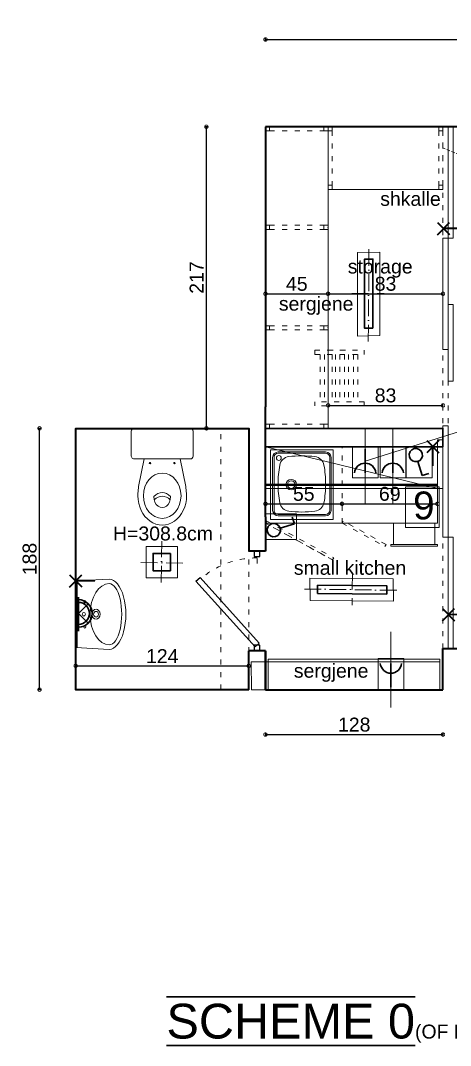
# Model space of a CAD drawing. Header units: inches. Extents: x 13585 to 255999, y -15177 to -1377.
# Drawn here: x 50131 to 50440, y -13816 to -13080 of the extents above; entities that cross this region are included whole.
import ezdxf

# ---------------------------------------------------------------- set-up
doc = ezdxf.new("R2010")
doc.units = ezdxf.units.IN
doc.header["$MEASUREMENT"] = 0
for name, pattern in [('ACAD_ISO03W100', [30, 12, -18]), ('ACAD_ISO10W100', [18, 12, -3, 0, -3]), ('HIDDEN', [0.375, 0.25, -0.125])]:
    doc.linetypes.add(name, pattern=pattern)
for name, color, linetype, lineweight in [('29.hac shtresa', 252, 'Continuous', 15), ('_ELEKTRIKE', 1, 'Continuous', 9), ('akse', 254, 'ACAD_ISO10W100', 5), ('DIMENSIO', 251, 'Continuous', 0), ('dimension', 250, 'Continuous', 15), ('mobilie', 252, 'Continuous', 18), ('mure', 7, 'Continuous', 35), ('MURE TE REJA', 250, 'Continuous', 30), ('TAVANI', 252, 'Continuous', 40), ('verande', 7, 'Continuous', 25), ('vije e nderprere', 253, 'ACAD_ISO03W100', 15)]:
    doc.layers.add(name, color=color, linetype=linetype, lineweight=lineweight)
doc.styles.get("Standard").update_dxf_attribs({"font": 'arial.ttf'})
doc.dimstyles.new('ISO-25', dxfattribs={"dimtxt": 10, "dimasz": 5, "dimexe": 1.25, "dimexo": 0.625, "dimgap": 2, "dimtad": 1, "dimdec": 0, "dimtxsty": 'Standard', "dimblk": 'DOTSMALL', "dimcen": 2.5, "dimadec": 0, "dimazin": 0, "dimtfac": 1, "dimtdec": 0, "dimtix": 1, "dimtmove": 0, "dimatfit": 3, "dimldrblk": 'DOTSMALL', "dimfxl": 1, "dimfxlon": 1, "dimarcsym": 0})

# ---------------------------------------------------------------- blocks, each defined once
blk = doc.blocks.new('apqlord')
at = {"layer": 'mobilie'}
for p, q in [((29576.23, -1346.17), (29594.23, -1346.17)), ((29574.23, -1355.37), (29554.33, -1351.44)), ((29574.23, -1388.57), (29574.23, -1348.17)), ((29596.23, -1348.17), (29596.23, -1388.57)), ((29574.23, -1381.37), (29554.33, -1385.31)), ((29580.39, -1390.57), (29576.23, -1390.57)), ((29594.23, -1390.57), (29580.39, -1390.57))]:
    blk.add_line(p, q, dxfattribs=at)
for centre in [(29571.24, -1359.61), (29571.24, -1377.14)]:
    blk.add_circle(centre, 0.5, dxfattribs=at)
for centre, radius, start, end in [((29576.23, -1348.17), 2, 152.85478, 180), ((29576.23, -1348.17), 2, 90, 152.85478), ((29594.23, -1348.17), 2, 0, 90), ((29547.8, -1372.81), 21.93, 85.08708, 90), ((29538.04, -1486.29), 135.83, 83.11337, 85.08708), ((29547.8, -1363.94), 21.93, 270, 274.91292), ((29538.04, -1250.46), 135.83, 274.91292, 276.88663), ((29576.23, -1388.57), 2, 180, 270), ((29594.23, -1388.57), 2, 270, 360)]:
    blk.add_arc(centre, radius, start, end, dxfattribs=at)
at = {"layer": 'mobilie', "extrusion": (0, 0, -1)}
for centre, major_axis, ratio, start_param, end_param in [((29547.8, -1368.37), (-21.07, 0), 0.830565, 4.712389, 7.853982), ((29547.8, -1368.37), (16.25, 0), 0.830565, -1.570796, 4.712389), ((29547.24, -1368.37), (8, 0), 0.75, 1.570796, 4.712389), ((29534.94, -1368.37), (-12.54, 0), 0.75, 2.486257, 3.796928), ((29537.58, -1368.37), (12.54, 0), 0.75, -0.691554, 0.691554)]:
    blk.add_ellipse(centre, major_axis=major_axis, ratio=ratio, start_param=start_param, end_param=end_param, dxfattribs=at)
blk = doc.blocks.new('aplwoqla')
at = {"layer": 'mobilie'}
for p, q in [((29594.75, -1273.45), (29570.63, -1272.17)), ((29593.68, -1273.4), (29593.68, -1321.35)), ((29594.75, -1321.29), (29594.75, -1273.45)), ((29594.75, -1321.29), (29570.63, -1322.57))]:
    blk.add_line(p, q, dxfattribs=at)
for centre, major_axis, ratio, start_param, end_param in [((29570.63, -1297.37), (0, 25.2), 0.471281, 0, 3.141593), ((29570.63, -1297.37), (0, 22), 0.404873, 0, 3.141593), ((29570.63, -1297.37), (0, 22), 0.62418, 3.141593, 6.283185), ((29588.17, -1288.37), (0, 0.9), 0.824742, 3.141593, 9.424778), ((29580.15, -1297.37), (0, 3.6), 0.824742, 3.141593, 9.424778), ((29580.15, -1297.37), (0, 2.07), 0.824742, 3.141593, 9.424778), ((29588.91, -1297.37), (0, 1.35), 0.824742, 3.141593, 9.424778), ((29588.17, -1306.37), (0, 0.9), 0.824742, 3.141593, 9.424778)]:
    blk.add_ellipse(centre, major_axis=major_axis, ratio=ratio, start_param=start_param, end_param=end_param, dxfattribs=at)
blk = doc.blocks.new('_DotSmall')
at = {"color": 0, "linetype": 'ByBlock', "const_width": 0.5}
blk.add_lwpolyline([(-0.0625, 0, 1), (0.0625, 0, 1)], format="xyb", close=True, dxfattribs=at)
blk = doc.blocks.new('*D1663')
at = {"layer": 'Defpoints', "color": 0, "transparency": 16777216}
for p in [(50307.19, -13560.66), (50434.69, -13560.66), (50434.69, -13592.93)]:
    blk.add_point(p, dxfattribs=at)
at = {"layer": 'mobilie', "color": 0, "lineweight": -2, "transparency": 16777216}
for p, q in [((50307.19, -13591.93), (50307.19, -13594.18)), ((50307.19, -13592.93), (50434.69, -13592.93)), ((50434.69, -13591.93), (50434.69, -13594.18))]:
    blk.add_line(p, q, dxfattribs=at)
at = {"layer": 'mobilie', "color": 0, "lineweight": -2, "transparency": 16777216, "xscale": 5, "yscale": 5, "zscale": 5, "rotation": 180}
blk.add_blockref('_DotSmall', (50307.19, -13592.93), dxfattribs=at)
at = {"layer": 'mobilie', "color": 0, "lineweight": -2, "transparency": 16777216, "xscale": 5, "yscale": 5, "zscale": 5}
blk.add_blockref('_DotSmall', (50434.69, -13592.93), dxfattribs=at)
at = {"layer": 'mobilie', "color": 0, "transparency": 16777216, "insert": (50370.94, -13585.83), "char_height": 10, "attachment_point": 5}
blk.add_mtext('128', dxfattribs=at)
blk = doc.blocks.new('cmpalq')
at = {"layer": 'mobilie'}
for p, q in [((29472.91, -2470.75), (29472.91, -2420.75)), ((29472.91, -2420.75), (29517.91, -2420.75)), ((29495.41, -2422.25), (29478.41, -2422.25)), ((29495.41, -2423.25), (29478.41, -2423.25)), ((29495.41, -2422.25), (29512.41, -2422.25)), ((29495.41, -2423.25), (29512.41, -2423.25)), ((29517.91, -2470.75), (29517.91, -2420.75)), ((29474.41, -2426.25), (29474.41, -2445.25)), ((29475.41, -2426.25), (29475.41, -2445.25)), ((29515.41, -2426.25), (29515.41, -2445.25)), ((29516.41, -2426.25), (29516.41, -2445.25)), ((29474.41, -2464.25), (29474.41, -2445.25)), ((29475.41, -2464.25), (29475.41, -2445.25)), ((29515.41, -2464.25), (29515.41, -2445.25)), ((29516.41, -2464.25), (29516.41, -2445.25)), ((29495.41, -2467.25), (29478.41, -2467.25)), ((29495.41, -2467.25), (29512.41, -2467.25)), ((29472.91, -2470.75), (29517.91, -2470.75)), ((29495.41, -2468.25), (29478.41, -2468.25)), ((29495.41, -2468.25), (29512.41, -2468.25))]:
    blk.add_line(p, q, dxfattribs=at)
for centre, radius in [((29478.86, -2426.58), 1.75), ((29487.81, -2445.75), 3.8), ((29487.81, -2445.75), 2.75)]:
    blk.add_circle(centre, radius, dxfattribs=at)
for centre, radius, start, end in [((29478.41, -2426.25), 4, 90, 180), ((29478.41, -2426.25), 3, 90, 180), ((29512.41, -2426.25), 4, 0, 90), ((29512.41, -2426.25), 3, 0, 90), ((29486.91, -2433.08), 7.5, 97.23, 169.61876), ((29495.41, -2500.05), 75, 90, 97.23), ((29495.41, -2500.05), 75, 82.77, 90), ((29503.9, -2433.08), 7.5, 10.38124, 82.77), ((29553.31, -2445.25), 75, 169.61876, 180), ((29437.51, -2445.25), 75, 0, 10.38124), ((29553.31, -2445.25), 75, 180, 190.38124), ((29437.51, -2445.25), 75, 349.61876, 0), ((29486.91, -2457.41), 7.5, 190.38124, 262.77), ((29503.9, -2457.41), 7.5, 277.23, 349.61876), ((29478.41, -2464.25), 4, 180, 270), ((29478.41, -2464.25), 3, 180, 270), ((29495.41, -2390.45), 75, 262.77, 270), ((29495.41, -2390.45), 75, 270, 277.23), ((29512.41, -2464.25), 3, 270, 0), ((29512.41, -2464.25), 4, 270, 0)]:
    blk.add_arc(centre, radius, start, end, dxfattribs=at)
blk = doc.blocks.new('*D1664')
at = {"layer": 'Defpoints', "color": 0, "transparency": 16777216}
for p in [(50362.19, -13427.1), (50307.19, -13430.54), (50362.19, -13430.54)]:
    blk.add_point(p, dxfattribs=at)
at = {"layer": 'mobilie', "color": 0, "lineweight": -2, "transparency": 16777216}
for p, q in [((50307.19, -13428.1), (50307.19, -13425.85)), ((50307.19, -13427.1), (50362.19, -13427.1)), ((50362.19, -13428.1), (50362.19, -13425.85))]:
    blk.add_line(p, q, dxfattribs=at)
at = {"layer": 'mobilie', "color": 0, "lineweight": -2, "transparency": 16777216, "xscale": 5, "yscale": 5, "zscale": 5, "rotation": 180}
blk.add_blockref('_DotSmall', (50307.19, -13427.1), dxfattribs=at)
at = {"layer": 'mobilie', "color": 0, "lineweight": -2, "transparency": 16777216, "xscale": 5, "yscale": 5, "zscale": 5}
blk.add_blockref('_DotSmall', (50362.19, -13427.1), dxfattribs=at)
at = {"layer": 'mobilie', "color": 0, "transparency": 16777216, "insert": (50334.69, -13420.01), "char_height": 10, "attachment_point": 5}
blk.add_mtext('55', dxfattribs=at)
blk = doc.blocks.new('*D1665')
at = {"layer": 'Defpoints', "color": 0, "transparency": 16777216}
for p in [(50430.69, -13427.1), (50430.69, -13427.1), (50362.19, -13430.54)]:
    blk.add_point(p, dxfattribs=at)
at = {"layer": 'mobilie', "color": 0, "lineweight": -2, "transparency": 16777216}
for p, q in [((50362.19, -13428.1), (50362.19, -13425.85)), ((50362.19, -13427.1), (50430.69, -13427.1)), ((50430.69, -13427.1), (50430.69, -13425.85))]:
    blk.add_line(p, q, dxfattribs=at)
at = {"layer": 'mobilie', "color": 0, "lineweight": -2, "transparency": 16777216, "xscale": 5, "yscale": 5, "zscale": 5, "rotation": 180}
blk.add_blockref('_DotSmall', (50362.19, -13427.1), dxfattribs=at)
at = {"layer": 'mobilie', "color": 0, "lineweight": -2, "transparency": 16777216, "xscale": 5, "yscale": 5, "zscale": 5}
blk.add_blockref('_DotSmall', (50430.69, -13427.1), dxfattribs=at)
at = {"layer": 'mobilie', "color": 0, "transparency": 16777216, "insert": (50396.44, -13419.99), "char_height": 10, "attachment_point": 5}
blk.add_mtext('69', dxfattribs=at)
blk = doc.blocks.new('*D1666')
at = {"layer": 'Defpoints', "color": 0, "transparency": 16777216}
for p in [(50434.69, -13356.36), (50352.19, -13366.42), (50434.69, -13366.42)]:
    blk.add_point(p, dxfattribs=at)
at = {"layer": 'mobilie', "color": 0, "lineweight": -2, "transparency": 16777216}
for p, q in [((50352.19, -13357.36), (50352.19, -13355.11)), ((50352.19, -13356.36), (50434.69, -13356.36)), ((50434.69, -13357.36), (50434.69, -13355.11))]:
    blk.add_line(p, q, dxfattribs=at)
at = {"layer": 'mobilie', "color": 0, "lineweight": -2, "transparency": 16777216, "xscale": 5, "yscale": 5, "zscale": 5, "rotation": 180}
blk.add_blockref('_DotSmall', (50352.19, -13356.36), dxfattribs=at)
at = {"layer": 'mobilie', "color": 0, "lineweight": -2, "transparency": 16777216, "xscale": 5, "yscale": 5, "zscale": 5}
blk.add_blockref('_DotSmall', (50434.69, -13356.36), dxfattribs=at)
at = {"layer": 'mobilie', "color": 0, "transparency": 16777216, "insert": (50393.44, -13349.25), "char_height": 10, "attachment_point": 5}
blk.add_mtext('83', dxfattribs=at)
blk = doc.blocks.new('*D1667')
at = {"layer": 'Defpoints', "color": 0, "transparency": 16777216}
for p in [(50307.19, -13256.76), (50352.19, -13256.76), (50352.19, -13276.16)]:
    blk.add_point(p, dxfattribs=at)
at = {"layer": 'mobilie', "color": 0, "lineweight": -2, "transparency": 16777216}
for p, q in [((50307.19, -13275.16), (50307.19, -13277.41)), ((50307.19, -13276.16), (50352.19, -13276.16)), ((50352.19, -13275.16), (50352.19, -13277.41))]:
    blk.add_line(p, q, dxfattribs=at)
at = {"layer": 'mobilie', "color": 0, "lineweight": -2, "transparency": 16777216, "xscale": 5, "yscale": 5, "zscale": 5, "rotation": 180}
blk.add_blockref('_DotSmall', (50307.19, -13276.16), dxfattribs=at)
at = {"layer": 'mobilie', "color": 0, "lineweight": -2, "transparency": 16777216, "xscale": 5, "yscale": 5, "zscale": 5}
blk.add_blockref('_DotSmall', (50352.19, -13276.16), dxfattribs=at)
at = {"layer": 'mobilie', "color": 0, "transparency": 16777216, "insert": (50329.69, -13269.07), "char_height": 10, "attachment_point": 5}
blk.add_mtext('45', dxfattribs=at)
blk = doc.blocks.new('ploql')
at = {"layer": 'vije e nderprere', "ltscale": 0.3}
for p, q in [((29934.27, -2312.96), (29969.75, -2312.96)), ((29934.27, -2315.96), (29934.27, -2312.96)), ((29934.27, -2315.96), (29969.75, -2315.96)), ((29943.85, -2349.96), (29943.85, -2315.96)), ((29969.75, -2312.96), (29969.75, -2315.96)), ((29969.75, -2349.96), (29934.27, -2349.96)), ((29934.27, -2352.96), (29934.27, -2349.96)), ((29969.75, -2352.96), (29934.27, -2352.96)), ((29969.75, -2349.96), (29969.75, -2352.96))]:
    blk.add_line(p, q, dxfattribs=at)
for points in [[(29938.18, -2315.96), (29938.18, -2349.96)], [(29941.18, -2315.96), (29941.18, -2349.96)], [(29943.85, -2312.96), (29960.55, -2312.96)], [(29943.85, -2315.96), (29943.85, -2349.96)], [(29946.85, -2315.96), (29946.85, -2349.96)], [(29949.2, -2315.96), (29949.2, -2349.96)], [(29952.2, -2315.96), (29952.2, -2349.96)], [(29955.6, -2315.96), (29955.6, -2349.96)], [(29958.6, -2315.96), (29958.6, -2349.96)], [(29962.15, -2315.96), (29962.15, -2349.96)], [(29965.15, -2315.96), (29965.15, -2349.96)], [(29943.85, -2352.96), (29960.55, -2352.96)]]:
    blk.add_lwpolyline(points, dxfattribs=at)
blk = doc.blocks.new('*D1670')
at = {"layer": 'Defpoints', "color": 0, "transparency": 16777216}
for p in [(50352.19, -13264.59), (50434.69, -13264.59), (50434.69, -13276.16)]:
    blk.add_point(p, dxfattribs=at)
at = {"layer": 'mobilie', "color": 0, "lineweight": -2, "transparency": 16777216}
for p, q in [((50352.19, -13275.16), (50352.19, -13277.41)), ((50352.19, -13276.16), (50434.69, -13276.16)), ((50434.69, -13275.16), (50434.69, -13277.41))]:
    blk.add_line(p, q, dxfattribs=at)
at = {"layer": 'mobilie', "color": 0, "lineweight": -2, "transparency": 16777216, "xscale": 5, "yscale": 5, "zscale": 5, "rotation": 180}
blk.add_blockref('_DotSmall', (50352.19, -13276.16), dxfattribs=at)
at = {"layer": 'mobilie', "color": 0, "lineweight": -2, "transparency": 16777216, "xscale": 5, "yscale": 5, "zscale": 5}
blk.add_blockref('_DotSmall', (50434.69, -13276.16), dxfattribs=at)
at = {"layer": 'mobilie', "color": 0, "transparency": 16777216, "insert": (50393.44, -13269.05), "char_height": 10, "attachment_point": 5}
blk.add_mtext('83', dxfattribs=at)
blk = doc.blocks.new('PLOW')
at = {"layer": '_ELEKTRIKE', "color": 132, "lineweight": 30}
for p, q in [((20308.89, -16736.42), (20301.89, -16729.42)), ((20308.89, -16736.42), (20315.89, -16729.42)), ((20321.54, -16736.42), (20297.24, -16736.42))]:
    blk.add_line(p, q, dxfattribs=at)
at = {"layer": '_ELEKTRIKE', "color": 132, "lineweight": 0}
blk.add_line((20321.54, -16738.4), (20297.24, -16738.4), dxfattribs=at)
at = {"layer": '_ELEKTRIKE', "color": 132, "lineweight": 30, "extrusion": (0, 0, -1)}
for major_axis in [(7, 7), (5.6, 5.6)]:
    blk.add_ellipse((20308.89, -16736.42), major_axis=major_axis, ratio=1, start_param=3.926991, end_param=7.068583, dxfattribs=at)
blk = doc.blocks.new('opl')
at = {"layer": 'akse'}
for points in [[(-13715.06, -21500.37), (-13715.49, -21470.57)], [(-13730.55, -21486.43), (-13699.51, -21485.94)]]:
    blk.add_lwpolyline(points, dxfattribs=at)
at = {"layer": 'DIMENSIO', "color": 40, "true_color": 0xf8d731}
blk.add_lwpolyline([(-13726.69, -21474.5), (-13726.69, -21497), (-13704.19, -21497), (-13704.19, -21474.5)], close=True, dxfattribs=at)
at = {"layer": 'DIMENSIO', "color": 40, "lineweight": 30, "true_color": 0xf8d731}
blk.add_lwpolyline([(-13721.69, -21479.5), (-13721.69, -21492), (-13709.19, -21492), (-13709.19, -21479.5)], close=True, dxfattribs=at)
blk = doc.blocks.new('lapqor')
at = {"layer": 'akse'}
for points in [[(30618.44, -7625.09), (30618.54, -7601.78)], [(30652.88, -7613.26), (30584.34, -7612.77)]]:
    blk.add_lwpolyline(points, dxfattribs=at)
at = {"layer": 'DIMENSIO', "color": 40, "true_color": 0xf8d731}
blk.add_lwpolyline([(30648.73, -7604.99), (30649.06, -7621), (30589.06, -7621), (30588.73, -7604.99)], close=True, dxfattribs=at)
at = {"layer": 'DIMENSIO', "color": 40, "lineweight": 30, "true_color": 0xf8d731}
blk.add_lwpolyline([(30643.41, -7609.99), (30643.41, -7616), (30593.73, -7616), (30593.73, -7609.99)], close=True, dxfattribs=at)
blk = doc.blocks.new('fgfhgfh')
at = {"layer": '_ELEKTRIKE', "color": 6, "lineweight": 35}
for p, q in [((224343.92, -79823.08), (224335.17, -79831.84)), ((224335.17, -79823.08), (224343.92, -79831.84)), ((224339.54, -79841.2), (224339.54, -79827.46))]:
    blk.add_line(p, q, dxfattribs=at)
blk = doc.blocks.new('fd')
at = {"layer": '_ELEKTRIKE', "color": 1}
blk.add_lwpolyline([(224339.75, -79677.33), (224339.75, -79622.98)], dxfattribs=at)
blk.add_lwpolyline([(224349.04, -79642.13), (224349.04, -79664.51), (224330.6, -79664.51), (224330.6, -79642.13)], close=True, dxfattribs=at)
at = {"layer": '_ELEKTRIKE', "color": 1, "lineweight": 30}
blk.add_lwpolyline([(224339.75, -79645.7), (224339.75, -79662.63)], dxfattribs=at)
blk.add_arc((224339.75, -79645.04), 7.64, 184.8646, 355.1354, dxfattribs=at)
blk = doc.blocks.new('fdf')
at = {"layer": '_ELEKTRIKE', "color": 1, "lineweight": 30}
for p, q in [((224338.82, -79675.08), (224341.87, -79685.25)), ((224341.87, -79685.25), (224346.86, -79683.76))]:
    blk.add_line(p, q, dxfattribs=at)
at = {"layer": '_ELEKTRIKE', "color": 1, "lineweight": 0}
blk.add_lwpolyline([(224349.04, -79686.9), (224330.6, -79686.9), (224330.6, -79664.51), (224349.04, -79664.51)], close=True, dxfattribs=at)
at = {"layer": '_ELEKTRIKE', "color": 1, "lineweight": 30, "extrusion": (0, 0, -1)}
blk.add_ellipse((224337.45, -79670.5), major_axis=(-3.83, -2.86), ratio=1, start_param=3.926991, end_param=10.210176, dxfattribs=at)
blk = doc.blocks.new('*D1674')
at = {"layer": 'Defpoints', "color": 0, "transparency": 16777216}
for p in [(51331.17, -13093.44), (50307.19, -13156.16), (51331.17, -13184.66)]:
    blk.add_point(p, dxfattribs=at)
at = {"layer": 'mobilie', "color": 0, "lineweight": -2, "transparency": 16777216}
for p, q in [((50307.19, -13094.44), (50307.19, -13092.19)), ((50307.19, -13093.44), (51331.17, -13093.44)), ((51331.17, -13094.44), (51331.17, -13092.19))]:
    blk.add_line(p, q, dxfattribs=at)
at = {"layer": 'mobilie', "color": 0, "lineweight": -2, "transparency": 16777216, "xscale": 5, "yscale": 5, "zscale": 5, "rotation": 180}
blk.add_blockref('_DotSmall', (50307.19, -13093.44), dxfattribs=at)
at = {"layer": 'mobilie', "color": 0, "lineweight": -2, "transparency": 16777216, "xscale": 5, "yscale": 5, "zscale": 5}
blk.add_blockref('_DotSmall', (51331.17, -13093.44), dxfattribs=at)
at = {"layer": 'mobilie', "color": 0, "transparency": 16777216, "insert": (50819.18, -13086.34), "char_height": 10, "attachment_point": 5}
blk.add_mtext('1024', dxfattribs=at)
blk = doc.blocks.new('*D1676')
at = {"layer": 'Defpoints', "color": 0, "transparency": 16777216}
for p in [(50369.64, -13386.06), (50470.97, -13386.06), (50346, -13560.66)]:
    blk.add_point(p, dxfattribs=at)
at = {"layer": 'mobilie', "color": 0, "lineweight": -2, "transparency": 16777216}
for p, q in [((50469.97, -13386.06), (50472.22, -13386.06)), ((50470.97, -13560.66), (50470.97, -13386.06)), ((50469.97, -13560.66), (50472.22, -13560.66))]:
    blk.add_line(p, q, dxfattribs=at)
at = {"layer": 'mobilie', "color": 0, "lineweight": -2, "transparency": 16777216, "xscale": 5, "yscale": 5, "zscale": 5}
for p, rotation in [((50470.97, -13386.06), 90), ((50470.97, -13560.66), 270)]:
    blk.add_blockref('_DotSmall', p, dxfattribs=dict(at, rotation=rotation))
at = {"layer": 'mobilie', "color": 0, "transparency": 16777216, "insert": (50463.86, -13473.36), "char_height": 10, "attachment_point": 5, "rotation": 90}
blk.add_mtext('175', dxfattribs=at)
blk = doc.blocks.new('*D1677')
at = {"layer": 'Defpoints', "color": 0, "transparency": 16777216}
for p in [(50264.74, -13156.16), (50415.66, -13156.16), (50415.66, -13372.86)]:
    blk.add_point(p, dxfattribs=at)
at = {"layer": 'mobilie', "color": 0, "lineweight": -2, "transparency": 16777216}
for p, q in [((50265.74, -13156.16), (50263.49, -13156.16)), ((50264.74, -13372.86), (50264.74, -13156.16)), ((50265.74, -13372.86), (50263.49, -13372.86))]:
    blk.add_line(p, q, dxfattribs=at)
at = {"layer": 'mobilie', "color": 0, "lineweight": -2, "transparency": 16777216, "xscale": 5, "yscale": 5, "zscale": 5}
for p, rotation in [((50264.74, -13156.16), 90), ((50264.74, -13372.86), 270)]:
    blk.add_blockref('_DotSmall', p, dxfattribs=dict(at, rotation=rotation))
at = {"layer": 'mobilie', "color": 0, "transparency": 16777216, "insert": (50257.72, -13264.51), "char_height": 10, "attachment_point": 5, "rotation": 90}
blk.add_mtext('217', dxfattribs=at)
blk = doc.blocks.new('*D1678')
at = {"layer": 'Defpoints', "color": 0, "transparency": 16777216}
for p in [(50144.92, -13372.86), (50200.61, -13372.86), (50200.61, -13560.66)]:
    blk.add_point(p, dxfattribs=at)
at = {"layer": 'mobilie', "color": 0, "lineweight": -2, "transparency": 16777216}
for p, q in [((50145.92, -13372.86), (50143.67, -13372.86)), ((50144.92, -13560.66), (50144.92, -13372.86)), ((50145.92, -13560.66), (50143.67, -13560.66))]:
    blk.add_line(p, q, dxfattribs=at)
at = {"layer": 'mobilie', "color": 0, "lineweight": -2, "transparency": 16777216, "xscale": 5, "yscale": 5, "zscale": 5}
for p, rotation in [((50144.92, -13372.86), 90), ((50144.92, -13560.66), 270)]:
    blk.add_blockref('_DotSmall', p, dxfattribs=dict(at, rotation=rotation))
at = {"layer": 'mobilie', "color": 0, "transparency": 16777216, "insert": (50137.82, -13466.76), "char_height": 10, "attachment_point": 5, "rotation": 90}
blk.add_mtext('188', dxfattribs=at)
blk = doc.blocks.new('*D1679')
at = {"layer": 'Defpoints', "color": 0, "transparency": 16777216}
for p in [(50170.89, -13543.56), (50295.19, -13543.56), (50295.19, -13543.56)]:
    blk.add_point(p, dxfattribs=at)
at = {"layer": 'mobilie', "color": 0, "lineweight": -2, "transparency": 16777216}
for p, q in [((50170.89, -13543.56), (50170.89, -13542.31)), ((50170.89, -13543.56), (50295.19, -13543.56)), ((50295.19, -13543.56), (50295.19, -13542.31))]:
    blk.add_line(p, q, dxfattribs=at)
at = {"layer": 'mobilie', "color": 0, "lineweight": -2, "transparency": 16777216, "xscale": 5, "yscale": 5, "zscale": 5, "rotation": 180}
blk.add_blockref('_DotSmall', (50170.89, -13543.56), dxfattribs=at)
at = {"layer": 'mobilie', "color": 0, "lineweight": -2, "transparency": 16777216, "xscale": 5, "yscale": 5, "zscale": 5}
blk.add_blockref('_DotSmall', (50295.19, -13543.56), dxfattribs=at)
at = {"layer": 'mobilie', "color": 0, "transparency": 16777216, "insert": (50233.04, -13536.54), "char_height": 10, "attachment_point": 5}
blk.add_mtext('124', dxfattribs=at)

msp = doc.modelspace()

# ---------------------------------------------------------------- linework, layer by layer
at = {"layer": 'mobilie'}
for p, q in [((50352.19, -13356.75), (50352.19, -13156.16)), ((50352.19, -13201.16), (50434.69, -13201.16)), ((50352.19, -13372.86), (50352.19, -13356.75)), ((50307.19, -13386.06), (50430.69, -13386.06)), ((50307.19, -13461.06), (50307.19, -13451.06))]:
    msp.add_line(p, q, dxfattribs=at)
for points in [[(50307.19, -13391.06), (50307.19, -13156.16), (50434.69, -13156.16)], [(50434.69, -13156.16), (50438.29, -13156.16)], [(50434.69, -13236.16), (50438.29, -13236.16)], [(50434.69, -13316.16), (50438.29, -13316.16)], [(50307.19, -13372.86), (50434.69, -13372.86)], [(50447.19, -13374.94), (50378.79, -13396.41)], [(50434.69, -13391.06), (50434.69, -13381.06), (50430.69, -13381.06), (50430.69, -13391.06), (50430.69, -13416.06), (50434.69, -13416.06), (50434.69, -13391.06)], [(50307.19, -13385.86), (50434.69, -13385.86)], [(50307.19, -13386.06), (50430.69, -13416.06)], [(50307.19, -13446.06), (50307.19, -13391.06)], [(50434.69, -13451.16), (50438.29, -13451.16)], [(50434.69, -13531.16), (50438.29, -13531.16)]]:
    msp.add_lwpolyline(points, dxfattribs=at)
for points in [[(50307.19, -13159.16), (50310.19, -13159.16), (50310.19, -13156.16), (50307.19, -13156.16)], [(50349.19, -13159.16), (50352.19, -13159.16), (50352.19, -13156.16), (50349.19, -13156.16)], [(50352.19, -13156.16), (50352.19, -13159.16), (50355.19, -13159.16), (50355.19, -13156.16)], [(50431.69, -13156.16), (50431.69, -13159.16), (50434.69, -13159.16), (50434.69, -13156.16)], [(50438.29, -13156.16), (50441.89, -13156.16), (50441.89, -13236.16), (50438.29, -13236.16)], [(50352.19, -13198.16), (50352.19, -13201.16), (50355.19, -13201.16), (50355.19, -13198.16)], [(50431.69, -13198.16), (50431.69, -13201.16), (50434.69, -13201.16), (50434.69, -13198.16)], [(50307.19, -13229.89), (50310.19, -13229.89), (50310.19, -13226.89), (50307.19, -13226.89)], [(50349.19, -13229.89), (50352.19, -13229.89), (50352.19, -13226.89), (50349.19, -13226.89)], [(50434.69, -13236.16), (50438.29, -13236.16), (50438.29, -13316.16), (50434.69, -13316.16)], [(50438.29, -13283.96), (50441.89, -13283.96), (50441.89, -13338.86), (50438.29, -13338.86)], [(50307.19, -13302.13), (50310.19, -13302.13), (50310.19, -13299.13), (50307.19, -13299.13)], [(50349.19, -13302.13), (50352.19, -13302.13), (50352.19, -13299.13), (50349.19, -13299.13)], [(50307.19, -13372.86), (50310.19, -13372.86), (50310.19, -13369.86), (50307.19, -13369.86)], [(50349.19, -13372.86), (50352.19, -13372.86), (50352.19, -13369.86), (50349.19, -13369.86)], [(50434.69, -13371.06), (50438.29, -13371.06), (50438.29, -13451.16), (50434.69, -13451.16)], [(50307.19, -13386.06), (50307.19, -13441.06), (50430.69, -13441.06), (50430.69, -13386.06), (50307.19, -13386.06)], [(50307.19, -13386.06), (50430.69, -13386.06), (50430.69, -13416.06), (50307.19, -13416.06), (50307.19, -13386.06)], [(50399.11, -13441.06), (50428.79, -13441.06), (50428.79, -13456.38), (50399.11, -13456.38)], [(50397.19, -13456.38), (50430.72, -13456.38), (50430.72, -13457.43), (50397.19, -13457.43)], [(50438.29, -13451.16), (50441.89, -13451.16), (50441.89, -13531.16), (50438.29, -13531.16)], [(50309.02, -13538.66), (50432.52, -13538.66), (50432.52, -13560.66), (50309.02, -13560.66), (50309.02, -13538.66)]]:
    msp.add_lwpolyline(points, close=True, dxfattribs=at)
at = {"layer": 'mobilie', "color": 4, "linetype": 'HIDDEN', "lineweight": 18, "ltscale": 10}
msp.add_lwpolyline([(50906.97, -13368.12), (50434.69, -13171.36)], dxfattribs=at)
at = {"layer": 'mobilie', "color": 124, "lineweight": 30}
msp.add_lwpolyline([(50307.19, -13372.86), (50434.69, -13372.86), (50434.69, -13386.06), (50307.19, -13386.06)], close=True, dxfattribs=at)
at = {"layer": 'mobilie', "color": 3}
msp.add_lwpolyline([(50297.02, -13540.66), (50432.52, -13540.66), (50432.52, -13560.66), (50297.16, -13560.66), (50297.02, -13540.66)], dxfattribs=at)
at = {"layer": 'mobilie'}
for p in [(50352.19, -13228.39), (50352.19, -13228.39), (50352.19, -13300.63), (50352.19, -13300.63)]:
    msp.add_point(p, dxfattribs=at)
at = {"layer": 'mure'}
for p, q in [((50719.39, -13156.16), (50307.19, -13156.16)), ((50307.19, -13156.16), (50307.19, -13357.36)), ((50295.19, -13436.36), (50295.19, -13461.06)), ((50307.19, -13436.36), (50307.19, -13461.06)), ((50307.19, -13461.06), (50295.19, -13461.06)), ((50434.69, -13560.66), (50434.69, -13531.16)), ((50434.69, -13531.16), (50482.69, -13531.16)), ((50295.19, -13560.66), (50295.19, -13532.66)), ((50307.19, -13532.66), (50295.19, -13532.66)), ((50307.19, -13532.66), (50307.19, -13560.66)), ((50307.19, -13560.66), (50307.19, -13532.66)), ((50307.19, -13560.66), (50434.69, -13560.66))]:
    msp.add_line(p, q, dxfattribs=at)
for points in [[(50307.19, -13436.36), (50307.19, -13357.36)], [(50295.19, -13560.66), (50170.89, -13560.66), (50170.89, -13372.86), (50295.19, -13372.86), (50295.19, -13436.36)]]:
    msp.add_lwpolyline(points, dxfattribs=at)
at = {"layer": 'TAVANI', "color": 4}
msp.add_lwpolyline([(50307.19, -13413.56), (50430.69, -13413.56)], dxfattribs=at)
at = {"layer": 'TAVANI', "color": 4, "lineweight": 5}
msp.add_lwpolyline([(50407.73, -13414.93), (50431.91, -13414.93), (50431.91, -13444.15), (50407.73, -13444.15)], close=True, dxfattribs=at)
at = {"layer": 'verande'}
for points in [[(50303.19, -13465.06), (50303.19, -13461.06), (50299.19, -13461.06), (50299.19, -13465.06)], [(50299.7, -13529.99), (50257.21, -13482.67), (50260.19, -13480), (50302.68, -13527.32)], [(50303.19, -13532.66), (50303.19, -13528.66), (50299.19, -13528.66), (50299.19, -13532.66)]]:
    msp.add_lwpolyline(points, close=True, dxfattribs=at)
at = {"layer": 'vije e nderprere', "ltscale": 0.3}
for points in [[(50310.19, -13156.16), (50349.19, -13156.16)], [(50310.19, -13159.16), (50349.19, -13159.16)], [(50352.19, -13159.16), (50352.19, -13198.16)], [(50355.19, -13159.16), (50355.19, -13198.16)], [(50431.69, -13159.16), (50431.69, -13198.16)], [(50434.69, -13531.16), (50434.69, -13156.16)], [(50434.69, -13159.16), (50434.69, -13198.16)], [(50438.29, -13531.16), (50438.29, -13156.16)], [(50310.19, -13226.89), (50349.19, -13226.89)], [(50310.19, -13229.89), (50349.19, -13229.89)], [(50310.19, -13299.13), (50349.19, -13299.13)], [(50310.19, -13302.13), (50349.19, -13302.13)], [(50275.19, -13560.66), (50275.19, -13372.86)], [(50295.19, -13560.66), (50295.19, -13372.86)], [(50310.19, -13369.86), (50349.19, -13369.86)], [(50307.19, -13446.06), (50307.19, -13391.06)], [(50362.19, -13441.06), (50362.19, -13386.06)], [(50307.19, -13441.06), (50355.45, -13467.44)], [(50308.05, -13439.48), (50356.31, -13465.86)], [(50301.29, -13469.97), (50301.29, -13462.46)]]:
    msp.add_lwpolyline(points, dxfattribs=at)
for points in [[(50356.31, -13465.86), (50355.45, -13467.44), (50307.19, -13441.06), (50308.05, -13439.48)], [(50362.19, -13441.06), (50392.9, -13457.85), (50393.76, -13456.27), (50363.05, -13439.48)]]:
    msp.add_lwpolyline(points, close=True, dxfattribs=at)
msp.add_arc((50301.19, -13528.66), 62.68, 89.90439, 130.09137, dxfattribs=at)

# ---------------------------------------------------------------- block references
at = {"layer": '29.hac shtresa'}
for name, p, rotation in [('fgfhgfh', (-28975.64, -237716.72), 90.10641405169513), ('fgfhgfh', (-174060, 66024.6), 0.1064140516951054), ('fdf', (-29357.32, -237783.44), 90), ('fgfhgfh', (-29239.77, -237969.92), 90.10641405169511), ('fgfhgfh', (-28972.04, -237994.19), 90.10641405169513)]:
    msp.add_blockref(name, p, dxfattribs=dict(at, rotation=rotation))
at = {"layer": '29.hac shtresa', "xscale": -1, "rotation": 180}
for p in [(-173960.96, -93050.57), (-173941.12, -93050.57)]:
    msp.add_blockref('fd', p, dxfattribs=at)
at = {"layer": '29.hac shtresa'}
for name, p in [('fdf', (-173922.24, 66278.43)), ('fd', (-173942.48, 66103.85))]:
    msp.add_blockref(name, p, dxfattribs=at)
at = {"layer": 'dimension', "xscale": -1}
msp.add_blockref('opl', (36517.27, 8016.74), dxfattribs=at)
at = {"layer": 'mobilie'}
for p, rotation in [((57994.33, 17342.5), 270), ((80932.37, -21322.19), 179.5872646820932)]:
    msp.add_blockref('lapqor', p, dxfattribs=dict(at, rotation=rotation))
for name, p in [('ploql', (20408.34, -11003.8)), ('cmpalq', (20837.91, -10967.56))]:
    msp.add_blockref(name, p, dxfattribs=at)
at = {"layer": 'TAVANI', "rotation": 270}
msp.add_blockref('PLOW', (66909.29, 6803.01), dxfattribs=at)
at = {"layer": 'verande', "rotation": 90}
msp.add_blockref('apqlord', (48864.66, -42969.09), dxfattribs=at)
at = {"layer": 'verande', "xscale": -1}
msp.add_blockref('aplwoqla', (79765.64, -12209.11), dxfattribs=at)

# ---------------------------------------------------------------- texts
at = {"layer": 'mobilie', "insert": (50413.2, -13418.27), "char_height": 20, "attachment_point": 1}
msp.add_mtext_dynamic_manual_height_columns('{\\C4;9}', width=20.2828, gutter_width=1, heights=[0], dxfattribs=at)
at = {"layer": 'MURE TE REJA', "attachment_point": 1}
for s, width, insert, char_height in [('shkalle', 228.8405, (50389.61, -13202.95), 10), ('storage', 228.8405, (50366.3, -13251.57), 10), ('sergjene', 228.8405, (50316.81, -13278.29), 10), ('H=308.8cm', 228.8405, (50197.68, -13443.42), 10), ('small kitchen', 228.8405, (50327.57, -13468.09), 10), ('sergjene', 228.8405, (50327.57, -13542.05), 10), ('{\\L\\O\\C134;SCHEME 0\\H0.4x;\\l\\o(OF POSSIBLE ELECTRIC INSTALATION SYSTEMS)}', 544.7786, (50236.07, -13786.37), 25)]:
    msp.add_mtext_dynamic_manual_height_columns(s, width=width, gutter_width=1, heights=[0], dxfattribs=dict(at, insert=insert, char_height=char_height))

# ---------------------------------------------------------------- dimensions: what is measured, and where the dimension line sits
at = {"layer": 'mobilie'}
for base, p1, p2, picture, middle in [((51331.17, -13093.44), (50307.19, -13156.16), (51331.17, -13184.66), '*D1674', (50819.18, -13086.34)), ((50352.19, -13276.16), (50307.19, -13256.76), (50352.19, -13256.76), '*D1667', (50329.69, -13269.07)), ((50434.68907384, -13276.15872294), (50352.18907384, -13264.59232723), (50434.68907384, -13264.59232723), '*D1670', (50393.43907384, -13269.04958242)), ((50434.68907384, -13356.36390442), (50352.18907384, -13366.4193418), (50434.68907384, -13366.4193418), '*D1666', (50393.43907384, -13349.2547639)), ((50362.19, -13427.1), (50307.19, -13430.54), (50362.19, -13430.54), '*D1664', (50334.69, -13420.01)), ((50295.19, -13543.56), (50170.89, -13543.56), (50295.19, -13543.56), '*D1679', (50233.04, -13536.54)), ((50434.68907384, -13592.93480117), (50307.18907384, -13560.65872294), (50434.68907384, -13560.65872294), '*D1663', (50370.93907384, -13585.82907129))]:
    dim = msp.add_linear_dim(base=base, p1=p1, p2=p2, dimstyle='ISO-25', dxfattribs=at)
    dim.commit()
    dim.dimension.update_dxf_attribs({"geometry": picture, "text_midpoint": middle})
for base, p1, p2, picture, middle in [((50264.74, -13156.16), (50415.66, -13372.86), (50415.66, -13156.16), '*D1677', (50257.72, -13264.51)), ((50144.92, -13372.86), (50200.61, -13560.66), (50200.61, -13372.86), '*D1678', (50137.82, -13466.76)), ((50470.97, -13386.06), (50346, -13560.66), (50369.64, -13386.06), '*D1676', (50463.86, -13473.36))]:
    dim = msp.add_linear_dim(base=base, p1=p1, p2=p2, angle=90, dimstyle='ISO-25', dxfattribs=at)
    dim.commit()
    dim.dimension.update_dxf_attribs({"geometry": picture, "text_midpoint": middle})
dim = msp.add_linear_dim(base=(50430.68907384, -13427.10010249), p1=(50362.18907384, -13430.54231005), p2=(50430.68907384, -13427.10010249), dimstyle='ISO-25', override={"dimtmove": 1}, dxfattribs=at)
dim.commit()
dim.dimension.update_dxf_attribs({"geometry": '*D1665', "text_midpoint": (50396.43907384, -13419.99437261)})

doc.saveas('drawing.dxf')
